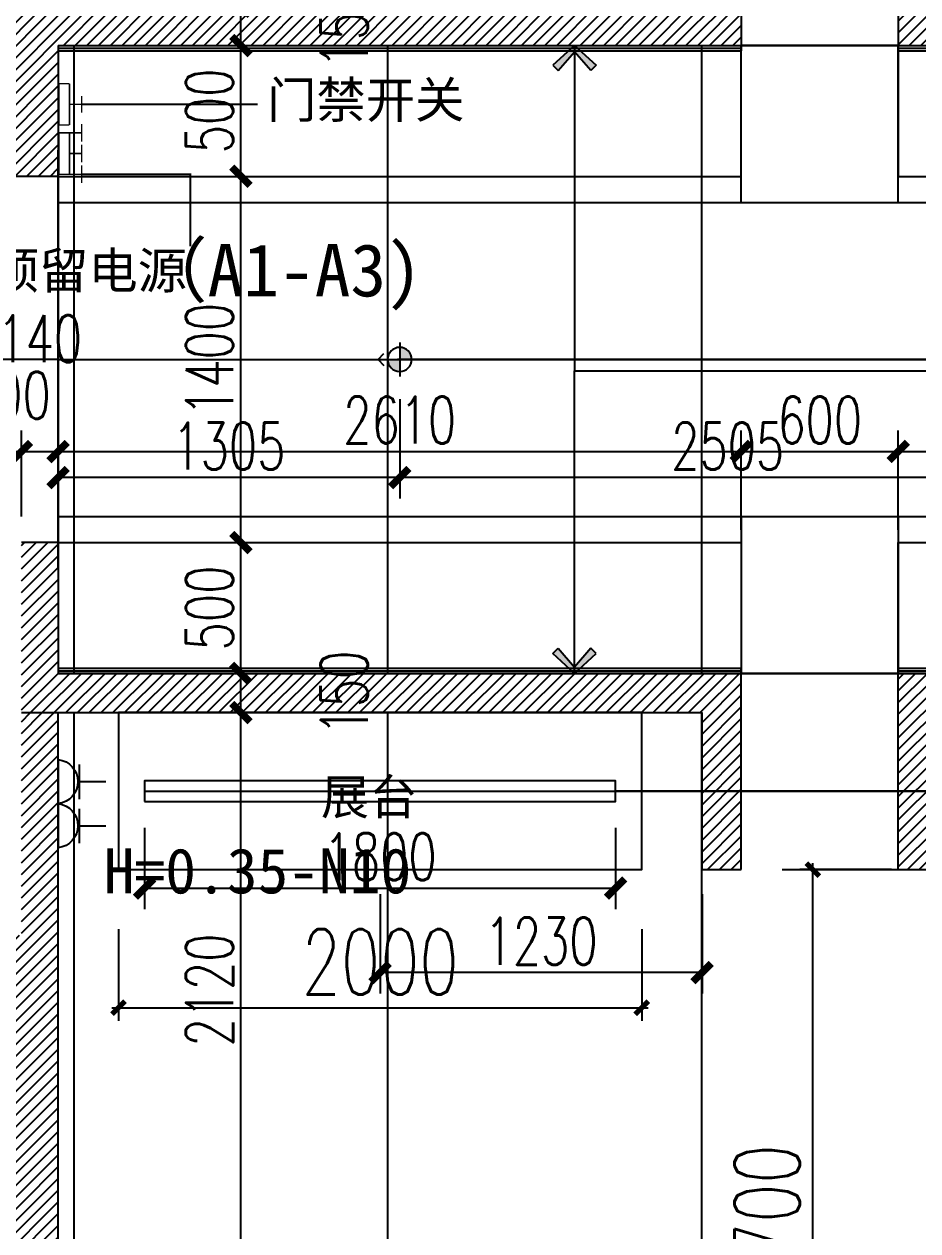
# Model space of a CAD drawing. Header units: millimetres. Extents: x 5625199 to 7433318, y -3316392 to -2552493.
# Drawn here: x 5905259 to 5908676, y -2589870 to -2585258 of the extents above; entities that cross this region are included whole.
import ezdxf

# ---------------------------------------------------------------- set-up
doc = ezdxf.new("R2010")
doc.units = ezdxf.units.MM
doc.header["$PDMODE"] = 35
doc.header["$PDSIZE"] = -10
doc.layers.add('001墙线', color=1, linetype='Continuous', lineweight=35)
for name, color, linetype in [('250', 250, 'Continuous'), ('PL-地坪线', 8, 'Continuous'), ('PL-天花', 30, 'Continuous'), ('PL-文字标注', 2, 'Continuous'), ('PL-新建墙体', 5, 'Continuous'), ('PL-新建墙体尺寸', 155, 'Continuous'), ('PL-活动家具', 15, 'Continuous'), ('PL-灯具', 2, 'Continuous'), ('PL-灯具尺寸', 155, 'Continuous'), ('SOL【实体】', 250, 'Continuous'), ('TXT【文字】', 8, 'Continuous'), ('开关', 1, 'Continuous'), ('插座', 1, 'Continuous')]:
    doc.layers.add(name, color=color, linetype=linetype)
doc.styles.add('MFD-英文', font='stylu.ttf')
doc.styles.add('STYLE2', font='simhei.ttf')
doc.styles.add('XZC', font='SIMPLEX.SHX', dxfattribs={"width": 0.7, "bigfont": 'hztxt.shx'})
doc.styles.add('标注-尺寸', font='simplex.shx', dxfattribs={"width": 0.7})
doc.styles.add('黑体', font='simhei.ttf')
doc.linetypes.add('LED_LINE', pattern='A,12.7,-5.08,["LED",XZC,S=2.54,R=0,X=-2.54,Y=-1.27],-6.35', length=24.13)
doc.dimstyles.new('100', dxfattribs={"dimtxt": 180, "dimasz": 70, "dimexe": 80, "dimexo": 100, "dimgap": 30, "dimtad": 1, "dimdec": 0, "dimrnd": 5, "dimdsep": 46, "dimtxsty": '标注-尺寸', "dimblk": 'ARCHTICK', "dimcen": 0.2, "dimdle": 5, "dimclrd": 8, "dimclre": 8, "dimclrt": 2, "dimadec": 0, "dimazin": 0, "dimtfac": 1, "dimtdec": 0, "dimtmove": 2, "dimatfit": 3, "dimldrblk": 'ccccc', "dimfxl": 300, "dimfxlon": 1, "dimtolj": 1, "dimtzin": 0, "dimarcsym": 0})
doc.dimstyles.new('MS55', dxfattribs={"dimscale": 0, "dimtxt": 5, "dimasz": 1, "dimexe": 1, "dimexo": 0.8, "dimgap": 1, "dimtad": 1, "dimdec": 0, "dimrnd": 5, "dimdsep": 46, "dimtxsty": '标注-尺寸', "dimblk": 'ARCHTICK', "dimcen": 0, "dimdle": 0.5, "dimclrd": 256, "dimclre": 256, "dimclrt": 50, "dimadec": 0, "dimazin": 0, "dimtfac": 1, "dimtdec": 0, "dimtix": 1, "dimtofl": 0, "dimtmove": 2, "dimatfit": 3, "dimldrblk": 'jt2', "dimfxl": 6, "dimfxlon": 1, "dimtvp": 1, "dimtolj": 1, "dimtzin": 0, "dimarcsym": 0})
doc.dimstyles.new('副本 100', dxfattribs={"dimscale": 0.8, "dimtxt": 180, "dimasz": 70, "dimexe": 80, "dimexo": 100, "dimgap": 30, "dimtad": 1, "dimdec": 0, "dimrnd": 5, "dimdsep": 46, "dimtxsty": '标注-尺寸', "dimblk": 'ARCHTICK', "dimcen": 0.2, "dimdle": 5, "dimclrd": 8, "dimclre": 8, "dimclrt": 2, "dimadec": 0, "dimazin": 0, "dimtfac": 1, "dimtdec": 0, "dimtmove": 2, "dimatfit": 3, "dimldrblk": 'ccccc', "dimfxl": 300, "dimfxlon": 1, "dimtolj": 1, "dimtzin": 0, "dimarcsym": 0})
pattern_1 = [(45, (273402.825, -417409.755), (-22.4506403, 22.4506403), [])]
pattern_2 = [(90, (5919849.4, -2585359.4), (-1200, 7e-14), [])]

# ---------------------------------------------------------------- blocks, each defined once
blk = doc.blocks.new('_ArchTick')
at = {"color": 0, "linetype": 'ByBlock', "const_width": 0.4}
blk.add_lwpolyline([(-0.5, -0.5), (0.5, 0.5)], dxfattribs=at)
blk = doc.blocks.new('*D19')
at = {"layer": 'Defpoints', "color": 0, "transparency": 16777216}
for p in [(5908000.5, -2586891.2), (5905389.4, -2587239.4), (5908000.5, -2587739.4)]:
    blk.add_point(p, dxfattribs=at)
at = {"layer": 'PL-新建墙体尺寸', "color": 8, "lineweight": -2, "ltscale": 500, "transparency": 16777216}
for p, q in [((5905389.4, -2587139.4), (5905389.4, -2586811.2)), ((5908000.5, -2587191.2), (5908000.5, -2586811.2)), ((5905384.4, -2586891.2), (5908005.5, -2586891.2))]:
    blk.add_line(p, q, dxfattribs=at)
at = {"layer": 'PL-新建墙体尺寸', "color": 8, "linetype": 'ByBlock', "lineweight": -2, "transparency": 16777216, "xscale": 70, "yscale": 70, "zscale": 70, "rotation": 180}
blk.add_blockref('_ArchTick', (5905389.4, -2586891.2), dxfattribs=at)
at = {"layer": 'PL-新建墙体尺寸', "color": 8, "linetype": 'ByBlock', "lineweight": -2, "transparency": 16777216, "xscale": 70, "yscale": 70, "zscale": 70}
blk.add_blockref('_ArchTick', (5908000.5, -2586891.2), dxfattribs=at)
at = {"layer": 'PL-新建墙体尺寸', "color": 2, "ltscale": 500, "transparency": 16777216, "insert": (5906695, -2586771.2), "char_height": 180, "attachment_point": 5, "style": '标注-尺寸'}
blk.add_mtext('\\A1;2610', dxfattribs=at)
blk = doc.blocks.new('ccccc')
h = blk.add_hatch(color=44)
h.dxf.hatch_style = 1
h.paths.add_polyline_path([(-1.713, -1.115), (-1.349, -1.475), (0, 0), (-1.349, 1.475), (-1.713, 1.115), (-0.424, 0)])
at = {"color": 44}
for p, q in [((-1.349, 1.475), (-1.713, 1.115)), ((0, 0), (-1.349, 1.475)), ((-1.713, 1.115), (-0.424, 0)), ((-0.424, 0), (-5.067, 0)), ((-1.713, -1.115), (-0.424, 0)), ((0, 0), (-1.349, -1.475)), ((-1.349, -1.475), (-1.713, -1.115))]:
    blk.add_line(p, q, dxfattribs=at)
blk = doc.blocks.new('*D20')
at = {"layer": 'Defpoints', "color": 0, "transparency": 16777216}
for p in [(5908600.5, -2586891.2), (5908000.5, -2587739.4), (5908600.5, -2587739.4)]:
    blk.add_point(p, dxfattribs=at)
at = {"layer": 'PL-新建墙体尺寸', "color": 8, "lineweight": -2, "ltscale": 500, "transparency": 16777216}
for p, q in [((5908000.5, -2587191.2), (5908000.5, -2586811.2)), ((5908600.5, -2587191.2), (5908600.5, -2586811.2)), ((5907995.5, -2586891.2), (5908605.5, -2586891.2))]:
    blk.add_line(p, q, dxfattribs=at)
at = {"layer": 'PL-新建墙体尺寸', "color": 8, "linetype": 'ByBlock', "lineweight": -2, "transparency": 16777216, "xscale": 70, "yscale": 70, "zscale": 70, "rotation": 180}
blk.add_blockref('_ArchTick', (5908000.5, -2586891.2), dxfattribs=at)
at = {"layer": 'PL-新建墙体尺寸', "color": 8, "linetype": 'ByBlock', "lineweight": -2, "transparency": 16777216, "xscale": 70, "yscale": 70, "zscale": 70}
blk.add_blockref('_ArchTick', (5908600.5, -2586891.2), dxfattribs=at)
at = {"layer": 'PL-新建墙体尺寸', "color": 2, "ltscale": 500, "transparency": 16777216, "insert": (5908300.5, -2586771.2), "char_height": 180, "attachment_point": 5, "style": '标注-尺寸'}
blk.add_mtext('\\A1;600', dxfattribs=at)
blk = doc.blocks.new('*D21')
at = {"layer": 'Defpoints', "color": 0, "transparency": 16777216}
for p in [(5913004.1, -2586891.2), (5908600.5, -2587739.4), (5913004.1, -2587739.4)]:
    blk.add_point(p, dxfattribs=at)
at = {"layer": 'PL-新建墙体尺寸', "color": 8, "lineweight": -2, "ltscale": 500, "transparency": 16777216}
for p, q in [((5908600.5, -2587191.2), (5908600.5, -2586811.2)), ((5913004.1, -2587191.2), (5913004.1, -2586811.2)), ((5908595.5, -2586891.2), (5913009.1, -2586891.2))]:
    blk.add_line(p, q, dxfattribs=at)
at = {"layer": 'PL-新建墙体尺寸', "color": 8, "linetype": 'ByBlock', "lineweight": -2, "transparency": 16777216, "xscale": 70, "yscale": 70, "zscale": 70, "rotation": 180}
blk.add_blockref('_ArchTick', (5908600.5, -2586891.2), dxfattribs=at)
at = {"layer": 'PL-新建墙体尺寸', "color": 8, "linetype": 'ByBlock', "lineweight": -2, "transparency": 16777216, "xscale": 70, "yscale": 70, "zscale": 70}
blk.add_blockref('_ArchTick', (5913004.1, -2586891.2), dxfattribs=at)
at = {"layer": 'PL-新建墙体尺寸', "color": 2, "ltscale": 500, "transparency": 16777216, "insert": (5910802.3, -2586771.2), "char_height": 180, "attachment_point": 5, "style": '标注-尺寸'}
blk.add_mtext('\\A1;4405', dxfattribs=at)
blk = doc.blocks.new('*D31')
at = {"layer": 'Defpoints', "color": 0, "ltscale": 500, "transparency": 16777216}
for p in [(5905389.4, -2587889.4), (5906087.8, -2587889.4), (5905389.6, -2590009.5)]:
    blk.add_point(p, dxfattribs=at)
at = {"layer": 'PL-新建墙体尺寸', "color": 8, "lineweight": -2, "ltscale": 500, "transparency": 16777216}
for p, q in [((5905787.8, -2587889.4), (5906167.8, -2587889.4)), ((5906087.8, -2590014.5), (5906087.8, -2587884.4)), ((5905787.8, -2590009.5), (5906167.8, -2590009.5))]:
    blk.add_line(p, q, dxfattribs=at)
at = {"layer": 'PL-新建墙体尺寸', "color": 8, "linetype": 'ByBlock', "lineweight": -2, "transparency": 16777216, "xscale": 70, "yscale": 70, "zscale": 70}
for p, rotation in [((5906087.8, -2587889.4), 90), ((5906087.8, -2590009.5), 270)]:
    blk.add_blockref('_ArchTick', p, dxfattribs=dict(at, rotation=rotation))
at = {"layer": 'PL-新建墙体尺寸', "color": 2, "ltscale": 500, "transparency": 16777216, "insert": (5905967.8, -2588949.5), "char_height": 180, "attachment_point": 5, "rotation": 90, "style": '标注-尺寸'}
blk.add_mtext('\\A1;2120', dxfattribs=at)
blk = doc.blocks.new('*D32')
at = {"layer": 'Defpoints', "color": 0, "ltscale": 500, "transparency": 16777216}
for p in [(5905489.4, -2587739.4), (5906087.8, -2587739.4), (5905389.4, -2587889.4)]:
    blk.add_point(p, dxfattribs=at)
at = {"layer": 'PL-新建墙体尺寸', "color": 8, "lineweight": -2, "ltscale": 500, "transparency": 16777216}
for p, q in [((5905787.8, -2587739.4), (5906167.8, -2587739.4)), ((5906087.8, -2587894.4), (5906087.8, -2587734.4)), ((5905787.8, -2587889.4), (5906167.8, -2587889.4))]:
    blk.add_line(p, q, dxfattribs=at)
at = {"layer": 'PL-新建墙体尺寸', "color": 8, "linetype": 'ByBlock', "lineweight": -2, "transparency": 16777216, "xscale": 70, "yscale": 70, "zscale": 70}
for p, rotation in [((5906087.8, -2587739.4), 90), ((5906087.8, -2587889.4), 270)]:
    blk.add_blockref('_ArchTick', p, dxfattribs=dict(at, rotation=rotation))
at = {"layer": 'PL-新建墙体尺寸', "color": 2, "ltscale": 500, "transparency": 16777216, "insert": (5906482.8, -2587814.4), "char_height": 180, "attachment_point": 5, "rotation": 90, "style": '标注-尺寸'}
blk.add_mtext('\\A1;150', dxfattribs=at)
blk = doc.blocks.new('*D33')
at = {"layer": 'Defpoints', "color": 0, "transparency": 16777216}
for p in [(5905389.4, -2587239.4), (5906087.8, -2587239.4), (5905489.4, -2587739.4)]:
    blk.add_point(p, dxfattribs=at)
at = {"layer": 'PL-新建墙体尺寸', "color": 8, "lineweight": -2, "ltscale": 500, "transparency": 16777216}
for p, q in [((5905787.8, -2587239.4), (5906167.8, -2587239.4)), ((5906087.8, -2587744.4), (5906087.8, -2587234.4)), ((5905787.8, -2587739.4), (5906167.8, -2587739.4))]:
    blk.add_line(p, q, dxfattribs=at)
at = {"layer": 'PL-新建墙体尺寸', "color": 8, "linetype": 'ByBlock', "lineweight": -2, "transparency": 16777216, "xscale": 70, "yscale": 70, "zscale": 70}
for p, rotation in [((5906087.8, -2587239.4), 90), ((5906087.8, -2587739.4), 270)]:
    blk.add_blockref('_ArchTick', p, dxfattribs=dict(at, rotation=rotation))
at = {"layer": 'PL-新建墙体尺寸', "color": 2, "ltscale": 500, "transparency": 16777216, "insert": (5905967.8, -2587489.4), "char_height": 180, "attachment_point": 5, "rotation": 90, "style": '标注-尺寸'}
blk.add_mtext('\\A1;500', dxfattribs=at)
blk = doc.blocks.new('*D34')
at = {"layer": 'Defpoints', "color": 0, "transparency": 16777216}
for p in [(5905389.4, -2585839.4), (5906087.8, -2585839.4), (5905389.4, -2587239.4)]:
    blk.add_point(p, dxfattribs=at)
at = {"layer": 'PL-新建墙体尺寸', "color": 8, "lineweight": -2, "ltscale": 500, "transparency": 16777216}
for p, q in [((5906087.8, -2587244.4), (5906087.8, -2585834.4)), ((5905787.8, -2585839.4), (5906167.8, -2585839.4)), ((5905787.8, -2587239.4), (5906167.8, -2587239.4))]:
    blk.add_line(p, q, dxfattribs=at)
at = {"layer": 'PL-新建墙体尺寸', "color": 8, "linetype": 'ByBlock', "lineweight": -2, "transparency": 16777216, "xscale": 70, "yscale": 70, "zscale": 70}
for p, rotation in [((5906087.8, -2585839.4), 90), ((5906087.8, -2587239.4), 270)]:
    blk.add_blockref('_ArchTick', p, dxfattribs=dict(at, rotation=rotation))
at = {"layer": 'PL-新建墙体尺寸', "color": 2, "ltscale": 500, "transparency": 16777216, "insert": (5905967.8, -2586539.4), "char_height": 180, "attachment_point": 5, "rotation": 90, "style": '标注-尺寸'}
blk.add_mtext('\\A1;1400', dxfattribs=at)
blk = doc.blocks.new('*D35')
at = {"layer": 'Defpoints', "color": 0, "ltscale": 500, "transparency": 16777216}
for p in [(5905389.4, -2585339.4), (5906087.8, -2585339.4), (5905389.4, -2585839.4)]:
    blk.add_point(p, dxfattribs=at)
at = {"layer": 'PL-新建墙体尺寸', "color": 8, "lineweight": -2, "ltscale": 500, "transparency": 16777216}
for p, q in [((5905787.8, -2585339.4), (5906167.8, -2585339.4)), ((5906087.8, -2585844.4), (5906087.8, -2585334.4)), ((5905787.8, -2585839.4), (5906167.8, -2585839.4))]:
    blk.add_line(p, q, dxfattribs=at)
at = {"layer": 'PL-新建墙体尺寸', "color": 8, "linetype": 'ByBlock', "lineweight": -2, "transparency": 16777216, "xscale": 70, "yscale": 70, "zscale": 70}
for p, rotation in [((5906087.8, -2585339.4), 90), ((5906087.8, -2585839.4), 270)]:
    blk.add_blockref('_ArchTick', p, dxfattribs=dict(at, rotation=rotation))
at = {"layer": 'PL-新建墙体尺寸', "color": 2, "ltscale": 500, "transparency": 16777216, "insert": (5905967.8, -2585589.4), "char_height": 180, "attachment_point": 5, "rotation": 90, "style": '标注-尺寸'}
blk.add_mtext('\\A1;500', dxfattribs=at)
blk = doc.blocks.new('*D36')
at = {"layer": 'Defpoints', "color": 0, "ltscale": 500, "transparency": 16777216}
for p in [(5905389.4, -2585189.4), (5906087.8, -2585189.4), (5905389.4, -2585339.4)]:
    blk.add_point(p, dxfattribs=at)
at = {"layer": 'PL-新建墙体尺寸', "color": 8, "lineweight": -2, "ltscale": 500, "transparency": 16777216}
for p, q in [((5905787.8, -2585189.4), (5906167.8, -2585189.4)), ((5906087.8, -2585344.4), (5906087.8, -2585184.4)), ((5905787.8, -2585339.4), (5906167.8, -2585339.4))]:
    blk.add_line(p, q, dxfattribs=at)
at = {"layer": 'PL-新建墙体尺寸', "color": 8, "linetype": 'ByBlock', "lineweight": -2, "transparency": 16777216, "xscale": 70, "yscale": 70, "zscale": 70}
for p, rotation in [((5906087.8, -2585189.4), 90), ((5906087.8, -2585339.4), 270)]:
    blk.add_blockref('_ArchTick', p, dxfattribs=dict(at, rotation=rotation))
at = {"layer": 'PL-新建墙体尺寸', "color": 2, "ltscale": 500, "transparency": 16777216, "insert": (5906482.8, -2585264.4), "char_height": 180, "attachment_point": 5, "rotation": 90, "style": '标注-尺寸'}
blk.add_mtext('\\A1;150', dxfattribs=at)
blk = doc.blocks.new('黑石hei10.cn06063789')
h = blk.add_hatch(color=8)
h.paths.add_polyline_path([(0, 42), (30, 42, 0.414214), (0, 72)])
h.paths.add_polyline_path([(0, 42), (-30, 42, 0.414214), (0, 12)])
at = {"color": 0}
for p, q in [((0, 96), (-14.6, 81.4)), ((0, 96), (0, 0)), ((0, 96), (14.6, 81.4)), ((-42, 42), (42, 42))]:
    blk.add_line(p, q, dxfattribs=at)
blk.add_circle((0, 42), 30, dxfattribs=at)
blk = doc.blocks.new('*U51')
at = {"layer": 'PL-灯具'}
blk.add_blockref('黑石hei10.cn06063789', (0, -42), dxfattribs=at)
blk = doc.blocks.new('*D125')
at = {"layer": 'Defpoints', "color": 0, "transparency": 16777216}
for p in [(5906695, -2586539.4), (5909202.3, -2586539.4), (5906695, -2586990.6)]:
    blk.add_point(p, dxfattribs=at)
at = {"layer": 'PL-灯具尺寸', "color": 8, "lineweight": -2, "ltscale": 500, "transparency": 16777216}
for p, q in [((5906695, -2586690.6), (5906695, -2587070.6)), ((5909202.3, -2586690.6), (5909202.3, -2587070.6)), ((5909207.3, -2586990.6), (5906690, -2586990.6))]:
    blk.add_line(p, q, dxfattribs=at)
at = {"layer": 'PL-灯具尺寸', "color": 8, "linetype": 'ByBlock', "lineweight": -2, "transparency": 16777216, "xscale": 70, "yscale": 70, "zscale": 70, "rotation": 180}
blk.add_blockref('_ArchTick', (5906695, -2586990.6), dxfattribs=at)
at = {"layer": 'PL-灯具尺寸', "color": 8, "linetype": 'ByBlock', "lineweight": -2, "transparency": 16777216, "xscale": 70, "yscale": 70, "zscale": 70}
blk.add_blockref('_ArchTick', (5909202.3, -2586990.6), dxfattribs=at)
at = {"layer": 'PL-灯具尺寸', "color": 2, "ltscale": 500, "transparency": 16777216, "insert": (5907948.6, -2586870.6), "char_height": 180, "attachment_point": 5, "style": '标注-尺寸'}
blk.add_mtext('\\A1;2505', dxfattribs=at)
blk = doc.blocks.new('*D126')
at = {"layer": 'Defpoints', "color": 0, "transparency": 16777216}
for p in [(5905389.4, -2586539.4), (5906695, -2586539.4), (5905389.4, -2586990.6)]:
    blk.add_point(p, dxfattribs=at)
at = {"layer": 'PL-灯具尺寸', "color": 8, "lineweight": -2, "ltscale": 500, "transparency": 16777216}
for p, q in [((5905389.4, -2586690.6), (5905389.4, -2587070.6)), ((5906695, -2586690.6), (5906695, -2587070.6)), ((5906700, -2586990.6), (5905384.4, -2586990.6))]:
    blk.add_line(p, q, dxfattribs=at)
at = {"layer": 'PL-灯具尺寸', "color": 8, "linetype": 'ByBlock', "lineweight": -2, "transparency": 16777216, "xscale": 70, "yscale": 70, "zscale": 70, "rotation": 180}
blk.add_blockref('_ArchTick', (5905389.4, -2586990.6), dxfattribs=at)
at = {"layer": 'PL-灯具尺寸', "color": 8, "linetype": 'ByBlock', "lineweight": -2, "transparency": 16777216, "xscale": 70, "yscale": 70, "zscale": 70}
blk.add_blockref('_ArchTick', (5906695, -2586990.6), dxfattribs=at)
at = {"layer": 'PL-灯具尺寸', "color": 2, "ltscale": 500, "transparency": 16777216, "insert": (5906042.2, -2586870.6), "char_height": 180, "attachment_point": 5, "style": '标注-尺寸'}
blk.add_mtext('\\A1;1305', dxfattribs=at)
blk = doc.blocks.new('*D145')
at = {"layer": 'Defpoints', "color": 0, "transparency": 16777216}
for p in [(5906620.1, -2588189.4), (5907850.5, -2588189.4), (5906620.1, -2588882.7)]:
    blk.add_point(p, dxfattribs=at)
at = {"layer": 'PL-灯具尺寸', "color": 8, "lineweight": -2, "ltscale": 500, "transparency": 16777216}
for p, q in [((5906620.1, -2588582.7), (5906620.1, -2588962.7)), ((5907850.5, -2588582.7), (5907850.5, -2588962.7)), ((5907855.5, -2588882.7), (5906615.1, -2588882.7))]:
    blk.add_line(p, q, dxfattribs=at)
at = {"layer": 'PL-灯具尺寸', "color": 8, "linetype": 'ByBlock', "lineweight": -2, "transparency": 16777216, "xscale": 70, "yscale": 70, "zscale": 70, "rotation": 180}
blk.add_blockref('_ArchTick', (5906620.1, -2588882.7), dxfattribs=at)
at = {"layer": 'PL-灯具尺寸', "color": 8, "linetype": 'ByBlock', "lineweight": -2, "transparency": 16777216, "xscale": 70, "yscale": 70, "zscale": 70}
blk.add_blockref('_ArchTick', (5907850.5, -2588882.7), dxfattribs=at)
at = {"layer": 'PL-灯具尺寸', "color": 2, "ltscale": 500, "transparency": 16777216, "insert": (5907235.3, -2588762.7), "char_height": 180, "attachment_point": 5, "style": '标注-尺寸'}
blk.add_mtext('\\A1;1230', dxfattribs=at)
blk = doc.blocks.new('c')
at = {"color": 1}
for p, q in [((788246.7, -244144.4), (788246.7, -243941.4)), ((788369.6, -244135), (788119, -244135)), ((788406.2, -244287), (788087.1, -244287))]:
    blk.add_line(p, q, dxfattribs=at)
blk.add_arc((788246.7, -244305), 160.6, 6.43423, 173.56577, dxfattribs=at)
blk = doc.blocks.new('*D763')
at = {"layer": 'Defpoints', "color": 0, "transparency": 16777216}
for p in [(5905249.4, -2586891.2), (5905149.4, -2587239.4), (5905249.4, -2587239.4)]:
    blk.add_point(p, dxfattribs=at)
at = {"layer": 'PL-新建墙体尺寸', "color": 8, "lineweight": -2, "ltscale": 500, "transparency": 16777216}
for p, q in [((5905149.4, -2587139.4), (5905149.4, -2586811.2)), ((5905249.4, -2587139.4), (5905249.4, -2586811.2)), ((5905144.4, -2586891.2), (5905254.4, -2586891.2))]:
    blk.add_line(p, q, dxfattribs=at)
at = {"layer": 'PL-新建墙体尺寸', "color": 8, "linetype": 'ByBlock', "lineweight": -2, "transparency": 16777216, "xscale": 70, "yscale": 70, "zscale": 70, "rotation": 180}
blk.add_blockref('_ArchTick', (5905149.4, -2586891.2), dxfattribs=at)
at = {"layer": 'PL-新建墙体尺寸', "color": 8, "linetype": 'ByBlock', "lineweight": -2, "transparency": 16777216, "xscale": 70, "yscale": 70, "zscale": 70}
blk.add_blockref('_ArchTick', (5905249.4, -2586891.2), dxfattribs=at)
at = {"layer": 'PL-新建墙体尺寸', "color": 2, "ltscale": 500, "transparency": 16777216, "insert": (5905199.4, -2586676.2), "char_height": 180, "attachment_point": 5, "style": '标注-尺寸'}
blk.add_mtext('\\A1;100', dxfattribs=at)
blk = doc.blocks.new('*D764')
at = {"layer": 'Defpoints', "color": 0, "transparency": 16777216}
for p in [(5905389.4, -2586891.2), (5905249.4, -2587239.4), (5905389.4, -2587239.4)]:
    blk.add_point(p, dxfattribs=at)
at = {"layer": 'PL-新建墙体尺寸', "color": 8, "lineweight": -2, "ltscale": 500, "transparency": 16777216}
for p, q in [((5905249.4, -2587139.4), (5905249.4, -2586811.2)), ((5905389.4, -2587139.4), (5905389.4, -2586811.2)), ((5905244.4, -2586891.2), (5905394.4, -2586891.2))]:
    blk.add_line(p, q, dxfattribs=at)
at = {"layer": 'PL-新建墙体尺寸', "color": 8, "linetype": 'ByBlock', "lineweight": -2, "transparency": 16777216, "xscale": 70, "yscale": 70, "zscale": 70, "rotation": 180}
blk.add_blockref('_ArchTick', (5905249.4, -2586891.2), dxfattribs=at)
at = {"layer": 'PL-新建墙体尺寸', "color": 8, "linetype": 'ByBlock', "lineweight": -2, "transparency": 16777216, "xscale": 70, "yscale": 70, "zscale": 70}
blk.add_blockref('_ArchTick', (5905389.4, -2586891.2), dxfattribs=at)
at = {"layer": 'PL-新建墙体尺寸', "color": 2, "ltscale": 500, "transparency": 16777216, "insert": (5905319.4, -2586460.3), "char_height": 180, "attachment_point": 5, "style": '标注-尺寸'}
blk.add_mtext('\\A1;140', dxfattribs=at)
blk = doc.blocks.new('*D1182')
at = {"layer": 'Defpoints', "color": 0, "transparency": 16777216}
for p in [(5908274.3, -2588489.4), (5909381.6, -2588489.4), (5908651.8, -2591189.4)]:
    blk.add_point(p, dxfattribs=at)
at = {"layer": 'TXT【文字】', "lineweight": -2, "ltscale": 500, "transparency": 16777216}
for p, q in [((5908274.3, -2591214.4), (5908274.3, -2588464.4)), ((5908574.3, -2588489.4), (5908224.3, -2588489.4)), ((5908574.3, -2591189.4), (5908224.3, -2591189.4))]:
    blk.add_line(p, q, dxfattribs=at)
at = {"layer": 'TXT【文字】', "linetype": 'ByBlock', "lineweight": -2, "transparency": 16777216, "xscale": 50.00000000000001, "yscale": 50.00000000000001, "zscale": 50.00000000000001}
for p, rotation in [((5908274.3, -2588489.4), 90), ((5908274.3, -2591189.4), 270)]:
    blk.add_blockref('_ArchTick', p, dxfattribs=dict(at, rotation=rotation))
at = {"layer": 'TXT【文字】', "color": 50, "ltscale": 500, "transparency": 16777216, "insert": (5908099.3, -2589839.4), "char_height": 250, "attachment_point": 5, "rotation": 90, "style": '标注-尺寸'}
blk.add_mtext('\\A1;2700', dxfattribs=at)
blk = doc.blocks.new('jt2')
at = {"ltscale": 0.1}
blk.add_line((0, 0), (-1, 0), dxfattribs=at)
at = {"color": 6, "ltscale": 0.1}
blk.add_lwpolyline([(-1.217, 1.261), (-0.717, 1.5), (0.019, 0), (-0.717, -1.5), (-1.217, -1.261), (0, 0), (-1.217, 1.261)], dxfattribs=at)
blk = doc.blocks.new('G$C9D3C6BC1')
at = {"layer": '001墙线', "const_width": 5.76}
for points in [[(82.1, 43.3), (82.1, 89.8), (50.2, 89.8)], [(82.1, 43.3), (82.1, 89.8), (113.9, 89.8)], [(161.2, 43.3), (161.2, 2.9), (2.9, 2.9), (2.9, 43.3)], [(2.9, 43.3), (161.2, 43.3), (82.1, 43.3)]]:
    blk.add_lwpolyline(points, dxfattribs=at)
blk = doc.blocks.new('G$CACF8F062')
at = {"layer": '001墙线', "const_width": 5.76}
blk.add_lwpolyline([(226.1, 89.8), (158.4, 89.8), (192.3, 89.8), (192.3, 2.9), (33.9, 2.9), (33.9, 89.8), (67.8, 89.8), (0, 89.8), (33.9, 89.8), (33.9, 43.3), (192.3, 43.3), (113.1, 43.3), (113.1, 89.8), (147, 89.8), (79.2, 89.8), (113.1, 89.8), (113.1, 43.3)], dxfattribs=at)
blk = doc.blocks.new('*D1411')
at = {"layer": 'Defpoints', "color": 0, "transparency": 16777216}
for p in [(5905620.1, -2588489.4), (5907620.1, -2588489.4), (5907620.1, -2589017.2)]:
    blk.add_point(p, dxfattribs=at)
at = {"layer": 'TXT【文字】', "lineweight": -2, "ltscale": 500, "transparency": 16777216}
for p, q in [((5905620.1, -2588717.2), (5905620.1, -2589067.2)), ((5907620.1, -2588717.2), (5907620.1, -2589067.2)), ((5905595.1, -2589017.2), (5907645.1, -2589017.2))]:
    blk.add_line(p, q, dxfattribs=at)
at = {"layer": 'TXT【文字】', "linetype": 'ByBlock', "lineweight": -2, "transparency": 16777216, "xscale": 50.00000000000001, "yscale": 50.00000000000001, "zscale": 50.00000000000001, "rotation": 180}
blk.add_blockref('_ArchTick', (5905620.1, -2589017.2), dxfattribs=at)
at = {"layer": 'TXT【文字】', "linetype": 'ByBlock', "lineweight": -2, "transparency": 16777216, "xscale": 50.00000000000001, "yscale": 50.00000000000001, "zscale": 50.00000000000001}
blk.add_blockref('_ArchTick', (5907620.1, -2589017.2), dxfattribs=at)
at = {"layer": 'TXT【文字】', "color": 50, "ltscale": 500, "transparency": 16777216, "insert": (5906620.1, -2588842.2), "char_height": 250, "attachment_point": 5, "style": '标注-尺寸'}
blk.add_mtext('\\A1;2000', dxfattribs=at)
blk = doc.blocks.new('*D1449')
at = {"layer": 'Defpoints', "color": 0, "transparency": 16777216}
for p in [(5905720.1, -2588229.4), (5907520.1, -2588229.4), (5907520.1, -2588560.1)]:
    blk.add_point(p, dxfattribs=at)
at = {"layer": 'PL-灯具尺寸', "color": 8, "lineweight": -2, "ltscale": 500, "transparency": 16777216}
for p, q in [((5905720.1, -2588329.4), (5905720.1, -2588640.1)), ((5907520.1, -2588329.4), (5907520.1, -2588640.1)), ((5905715.1, -2588560.1), (5907525.1, -2588560.1))]:
    blk.add_line(p, q, dxfattribs=at)
at = {"layer": 'PL-灯具尺寸', "color": 8, "linetype": 'ByBlock', "lineweight": -2, "transparency": 16777216, "xscale": 70, "yscale": 70, "zscale": 70, "rotation": 180}
blk.add_blockref('_ArchTick', (5905720.1, -2588560.1), dxfattribs=at)
at = {"layer": 'PL-灯具尺寸', "color": 8, "linetype": 'ByBlock', "lineweight": -2, "transparency": 16777216, "xscale": 70, "yscale": 70, "zscale": 70}
blk.add_blockref('_ArchTick', (5907520.1, -2588560.1), dxfattribs=at)
at = {"layer": 'PL-灯具尺寸', "color": 2, "ltscale": 500, "transparency": 16777216, "insert": (5906620.1, -2588440.1), "char_height": 180, "attachment_point": 5, "style": '标注-尺寸'}
blk.add_mtext('\\A1;1800', dxfattribs=at)

msp = doc.modelspace()

# ---------------------------------------------------------------- hatches: boundary and pattern name
at = {"layer": 'PL-地坪线', "ltscale": 500}
h = msp.add_hatch(dxfattribs=at)
h.set_pattern_fill('_USER', color=250, scale=1200, angle=90, pattern_type=0)
h.set_pattern_definition(pattern_2)
h.paths.add_polyline_path([(5927018.95, -2585729.48), (5927018.95, -2585339.42), (5925478.78, -2585339.42), (5925328.78, -2585339.42), (5923168.78, -2585339.42), (5923068.78, -2585339.42), (5923018.78, -2585339.42), (5923018.78, -2585289.42), (5923018.78, -2585189.42), (5923018.78, -2580509.31), (5923018.78, -2580109.31), (5922418.78, -2580109.31), (5921357.27, -2580109.31), (5920757.27, -2580109.31), (5915357.27, -2580109.31), (5914757.27, -2580109.31), (5909357.27, -2580109.31), (5908757.27, -2580109.31), (5905389.39, -2580109.31), (5905389.39, -2583909.31), (5905389.39, -2584049.31), (5905389.39, -2585189.42), (5907850.52, -2585189.42), (5907850.52, -2584589.42), (5908000.52, -2584589.42), (5908600.52, -2584589.42), (5908750.52, -2584589.42), (5908750.52, -2585189.42), (5912854.13, -2585189.42), (5912854.13, -2584589.42), (5913004.13, -2584589.42), (5913004.13, -2585339.42), (5915404.13, -2585339.42), (5915404.13, -2584589.42), (5915554.13, -2584589.42), (5915554.13, -2585189.42), (5919699.42, -2585189.42), (5919699.42, -2584589.42), (5919849.42, -2584589.42), (5919849.42, -2585339.42), (5919849.42, -2585349.42), (5919849.42, -2585359.42), (5919849.42, -2587719.42), (5919849.42, -2587729.42), (5919849.42, -2587739.42), (5919849.42, -2588489.42), (5919699.42, -2588489.42), (5919699.42, -2587889.42), (5915554.13, -2587889.42), (5915554.13, -2588489.42), (5915404.13, -2588489.42), (5915404.13, -2587739.42), (5913004.13, -2587739.42), (5913004.13, -2588489.42), (5912854.13, -2588489.42), (5912854.13, -2587889.42), (5908750.52, -2587889.42), (5908750.52, -2588489.42), (5908600.52, -2588489.42), (5908600.52, -2587739.42), (5908000.52, -2587739.42), (5908000.52, -2588489.42), (5907850.52, -2588489.42), (5907850.52, -2587889.42), (5905389.66, -2587889.42), (5905389.39, -2590009.53), (5903189.37, -2590009.53), (5903189.37, -2598029.48), (5905109.37, -2598029.48), (5907882.09, -2598029.48), (5920336.21, -2598029.48), (5923109.37, -2598029.48), (5925063.95, -2598029.48), (5926523.14, -2598029.48), (5927018.96, -2598029.48), (5927018.94, -2597729.66), (5926984.21, -2595029.85), (5923018.77, -2595029.85), (5923018.77, -2593127.21), (5923152.98, -2593127.21), (5923152.98, -2593687.74), (5923224.03, -2593687.74), (5924124.04, -2593687.74), (5924787.2, -2593687.74), (5924787.2, -2591366.67), (5924124.04, -2591366.67), (5923224.03, -2591366.67), (5923152.98, -2591366.67), (5923152.98, -2591927.2), (5923018.77, -2591927.2), (5923018.77, -2591579.55), (5921718.77, -2591579.55), (5921718.77, -2595029.85), (5921568.77, -2595029.85), (5921568.77, -2591579.55), (5921468.77, -2591579.55), (5921468.77, -2591429.55), (5923018.77, -2591429.55), (5923018.77, -2589809.55), (5927018.95, -2589809.55), (5927018.95, -2586329.48), (5927018.95, -2585774.42)])
h.paths.add_polyline_path([(5906475.65, -2595493.67), (5907291.12, -2595493.67), (5907698.86, -2596199.89), (5907291.12, -2596906.11), (5906475.65, -2596906.11), (5906067.92, -2596199.89)], flags=16)
h.paths.add_polyline_path([(5906533.39, -2595593.67), (5907233.39, -2595593.67), (5907583.39, -2596199.89), (5907233.39, -2596806.11), (5906533.39, -2596806.11), (5906183.39, -2596199.89)], flags=0)
h.paths.add_polyline_path([(5907239.37, -2596199.48, 1), (5906539.37, -2596199.48, 1)], flags=0)
h = msp.add_hatch(dxfattribs=at)
h.set_pattern_fill('_USER', color=250, scale=600, pattern_type=0)
h.set_pattern_definition([(0, (5919849.4, -2586539.4), (0, 600), [])])
h.paths.add_polyline_path([(5905389.39, -2587739.42), (5908000.52, -2587739.42), (5908600.52, -2587739.42), (5913004.13, -2587739.42), (5915404.13, -2587739.42), (5919849.42, -2587739.42), (5919849.42, -2585339.42), (5915404.13, -2585339.42), (5913004.13, -2585339.42), (5908600.52, -2585339.42), (5908000.52, -2585339.42), (5905389.39, -2585339.42), (5905389.39, -2585739.42), (5905389.39, -2587339.42)])
h = msp.add_hatch(dxfattribs=at)
h.set_pattern_fill('_USER', color=250, scale=1200, angle=90, pattern_type=0)
h.set_pattern_definition(pattern_2)
h.paths.add_polyline_path([(5905389.39, -2587739.42), (5908000.52, -2587739.42), (5908600.52, -2587739.42), (5913004.13, -2587739.42), (5915404.13, -2587739.42), (5919849.42, -2587739.42), (5919849.42, -2585339.42), (5915404.13, -2585339.42), (5913004.13, -2585339.42), (5908600.52, -2585339.42), (5908000.52, -2585339.42), (5905389.39, -2585339.42), (5905389.39, -2585739.42), (5905389.39, -2587339.42)])
at = {"layer": 'PL-新建墙体'}
h = msp.add_hatch(dxfattribs=at)
h.set_pattern_fill('ANSI31', color=251, scale=10)
h.set_pattern_definition(pattern_1)
h.paths.add_polyline_path([(5905249.39, -2585189.42), (5904749.39, -2585189.42), (5904749.39, -2585339.42), (5904749.41, -2585839.42), (5905389.39, -2585839.42), (5905389.39, -2585339.42), (5908000.52, -2585339.42), (5908000.52, -2584589.42), (5907850.52, -2584589.42), (5907850.52, -2585189.42), (5905389.39, -2585189.42)])
h.paths.add_polyline_path([(5908600.52, -2587739.42), (5908600.52, -2588489.42), (5908750.52, -2588489.42), (5908750.52, -2587889.42), (5912854.13, -2587889.42), (5912854.13, -2588489.42), (5913004.13, -2588489.42), (5913004.13, -2587739.42)])
h.paths.add_polyline_path([(5913004.13, -2585339.42), (5913004.13, -2584589.42), (5912854.13, -2584589.42), (5912854.13, -2585189.42), (5908750.52, -2585189.42), (5908750.52, -2584589.42), (5908600.52, -2584589.42), (5908600.52, -2585339.42)])
h.paths.add_polyline_path([(5919849.42, -2585339.42), (5919849.42, -2584589.42), (5919699.42, -2584589.42), (5919699.42, -2585189.42), (5915554.13, -2585189.42), (5915554.13, -2584589.42), (5915404.13, -2584589.42), (5915404.13, -2585339.42)])
h.paths.add_polyline_path([(5915404.13, -2587739.42), (5915404.13, -2588489.42), (5915554.13, -2588489.42), (5915554.13, -2587889.42), (5919699.42, -2587889.42), (5919699.42, -2588489.42), (5919849.42, -2588489.42), (5919849.42, -2587739.42)])
h.paths.add_polyline_path([(5922418.78, -2579969.31), (5922418.78, -2580029.31), (5922418.78, -2580049.31), (5922418.78, -2580109.31), (5923018.78, -2580109.31), (5923018.78, -2580509.31), (5923168.78, -2580509.31), (5923168.78, -2580109.31), (5923289.37, -2580109.31), (5923289.37, -2579969.31)])
h = msp.add_hatch(dxfattribs=at)
h.set_pattern_fill('ANSI31', color=251, scale=10)
h.set_pattern_definition(pattern_1)
h.paths.add_polyline_path([(5905249.39, -2589869.9), (5905249.39, -2588739.42), (5905149.39, -2588739.42), (5905149.39, -2587239.42), (5904749.47, -2587239.42), (5904749.39, -2587739.42), (5904749.49, -2587889.42), (5905049.39, -2587889.42), (5905049.39, -2589869.9)])
h.paths.add_polyline_path([(5907850.52, -2587889.42), (5907850.52, -2588489.42), (5908000.52, -2588489.42), (5908000.52, -2587739.42), (5905389.39, -2587739.42), (5905389.39, -2587239.42), (5905249.39, -2587239.42), (5905249.39, -2587889.42), (5905389.66, -2587889.42), (5905620.09, -2587889.42), (5907620.09, -2587889.42)])
h = msp.add_hatch(dxfattribs=at)
h.set_pattern_fill('ANSI31', color=251, scale=10)
h.set_pattern_definition(pattern_1)
h.paths.add_polyline_path([(5905249.39, -2587889.42), (5905249.39, -2589869.9), (5903189.37, -2589869.9), (5903189.37, -2590009.53), (5905389.58, -2590009.53), (5905389.66, -2587889.42)])

# ---------------------------------------------------------------- linework, layer by layer
at = {"layer": '250', "ltscale": 500}
for p, q in [((5908600.52, -2585339.42), (5908000.52, -2585339.42)), ((5908000.52, -2587739.42), (5908600.52, -2587739.42))]:
    msp.add_line(p, q, dxfattribs=at)
at = {"layer": 'PL-地坪线', "color": 2, "linetype": 'LED_LINE', "ltscale": 0.3}
for p, q in [((5905389.39, -2585349.42), (5908000.52, -2585349.42)), ((5908600.52, -2585349.42), (5913004.13, -2585349.42)), ((5905389.39, -2587729.42), (5908000.52, -2587729.42)), ((5908600.52, -2587729.42), (5913004.13, -2587729.42))]:
    msp.add_line(p, q, dxfattribs=at)
at = {"layer": 'PL-地坪线', "ltscale": 500}
for p, q in [((5905389.39, -2585359.42), (5908000.52, -2585359.42)), ((5908000.52, -2585339.42), (5908600.52, -2585339.42)), ((5908000.52, -2585339.42), (5908000.52, -2585359.42)), ((5908600.52, -2585359.42), (5908600.52, -2585339.42)), ((5908600.52, -2585359.42), (5913004.13, -2585359.42)), ((5905389.39, -2585739.42), (5905389.39, -2587339.42)), ((5905389.39, -2587719.42), (5908000.52, -2587719.42)), ((5908000.52, -2587739.42), (5908000.52, -2587719.42)), ((5908600.52, -2587719.42), (5913004.13, -2587719.42)), ((5908600.52, -2587719.42), (5908600.52, -2587739.42)), ((5908000.52, -2587739.42), (5908600.52, -2587739.42)), ((5908157.13, -2588489.42), (5908600.52, -2588489.42))]:
    msp.add_line(p, q, dxfattribs=at)
at = {"layer": 'PL-地坪线', "color": 250, "ltscale": 500}
msp.add_line((5905389.39, -2586539.42), (5904749.41, -2586539.42), dxfattribs=at)
at = {"layer": 'PL-天花', "color": 5, "ltscale": 500}
for p, q in [((5908000.52, -2585939.42), (5908000.52, -2585339.42)), ((5908600.52, -2585939.42), (5908600.52, -2585339.42)), ((5905389.39, -2585939.42), (5908000.52, -2585939.42)), ((5908600.52, -2585939.42), (5913004.13, -2585939.42)), ((5905389.39, -2587139.42), (5908000.52, -2587139.42)), ((5908000.52, -2587139.42), (5908000.52, -2587739.42)), ((5908600.52, -2587139.42), (5913004.13, -2587139.42)), ((5908600.52, -2587139.42), (5908600.52, -2587739.42))]:
    msp.add_line(p, q, dxfattribs=at)
at = {"layer": 'PL-天花', "ltscale": 500}
msp.add_line((5905389.39, -2587339.42), (5905389.39, -2585739.42), dxfattribs=at)
at = {"layer": 'PL-天花', "color": 2, "linetype": 'LED_LINE', "ltscale": 0.3}
msp.add_line((5905720.09, -2588189.42), (5907520.09, -2588189.42), dxfattribs=at)
at = {"layer": 'PL-天花', "ltscale": 500}
msp.add_lwpolyline([(5905720.09, -2588229.42), (5907520.09, -2588229.42), (5907520.09, -2588149.42), (5905720.09, -2588149.42)], close=True, dxfattribs=at)
at = {"layer": 'PL-新建墙体'}
for p, q in [((5908000.52, -2584589.42), (5908000.52, -2585339.42)), ((5908600.52, -2584589.42), (5908600.52, -2585339.42)), ((5905389.39, -2585339.42), (5908000.52, -2585339.42)), ((5905389.39, -2585339.42), (5905389.39, -2585839.42)), ((5908600.52, -2585339.42), (5913004.13, -2585339.42)), ((5905389.39, -2585839.42), (5904749.41, -2585839.42)), ((5905389.39, -2587239.42), (5905249.39, -2587239.42)), ((5905389.39, -2587239.42), (5905389.39, -2587739.42)), ((5905389.39, -2587739.42), (5908000.52, -2587739.42)), ((5908000.52, -2588489.42), (5908000.52, -2587739.42)), ((5908600.52, -2588489.42), (5908600.52, -2587739.42)), ((5908600.52, -2587739.42), (5913004.13, -2587739.42)), ((5905249.39, -2587889.42), (5905389.39, -2587889.42)), ((5905389.58, -2590009.53), (5905389.66, -2587889.42)), ((5905389.66, -2587889.42), (5907850.52, -2587889.42)), ((5907850.52, -2588489.42), (5907850.52, -2587889.42)), ((5907850.52, -2588489.42), (5908000.52, -2588489.42)), ((5908600.52, -2588489.42), (5908750.52, -2588489.42))]:
    msp.add_line(p, q, dxfattribs=at)
at = {"layer": 'PL-活动家具'}
msp.add_lwpolyline([(5905620.09, -2588489.42), (5907620.09, -2588489.42), (5907620.09, -2587889.42), (5905620.09, -2587889.42)], close=True, dxfattribs=at)
at = {"layer": 'SOL【实体】', "color": 8, "ltscale": 500}
for p, q in [((5908000.52, -2585839.42), (5908000.52, -2585339.42)), ((5908600.52, -2585339.42), (5908600.52, -2585839.42)), ((5905389.39, -2585839.42), (5908000.52, -2585839.42)), ((5908600.52, -2585839.42), (5913004.13, -2585839.42)), ((5905389.39, -2587239.42), (5908000.52, -2587239.42)), ((5908000.52, -2587239.42), (5908000.52, -2587739.42)), ((5908600.52, -2587239.42), (5913004.13, -2587239.42)), ((5908600.52, -2587739.42), (5908600.52, -2587239.42))]:
    msp.add_line(p, q, dxfattribs=at)
at = {"layer": '开关', "const_width": 7.95}
for points in [[(5905479.18, -2585564.32), (5906152.11, -2585564.32)], [(5905479.18, -2585831.59), (5905894.63, -2585831.59), (5905894.63, -2586106.99)], [(5906685.74, -2586539.42), (5919901.73, -2586539.42)], [(5907520.09, -2588189.42), (5909002.33, -2588189.42)]]:
    msp.add_lwpolyline(points, dxfattribs=at)

# ---------------------------------------------------------------- block references
at = {"layer": 'PL-灯具', "xscale": -1.536000000000001, "yscale": 1.536000000000001, "zscale": 1.536000000000001, "rotation": 89.99999999999994}
msp.add_blockref('*U51', (5906694.96, -2586539.42), dxfattribs=at)
at = {"layer": '开关', "rotation": 269.9999999999999}
for name, p in [('G$C9D3C6BC1', (5905389.39, -2585482.26)), ('G$CACF8F062', (5905389.39, -2585639.34))]:
    msp.add_blockref(name, p, dxfattribs=at)
at = {"layer": '插座', "color": 8, "extrusion": (0, 0, -1), "xscale": 0.5278793143221311, "yscale": 0.5278793143221311, "zscale": -0.5278793143221311, "rotation": 90.00000000000001}
for p in [(-6034343.71, -3004252.13), (-6034343.71, -3004420.6)]:
    msp.add_blockref('c', p, dxfattribs=at)

# ---------------------------------------------------------------- texts
at = {"layer": 'PL-文字标注', "color": 2, "style": '黑体'}
msp.add_text('展台', height=135.168, dxfattribs=at).set_placement((5906394.01, -2588278.59))
at = {"layer": '开关', "color": 2, "ltscale": 0.5, "insert": (5906187.98, -2585477.87, 0), "char_height": 138.24, "attachment_point": 1, "rotation": 0.01848, "line_spacing_factor": 1.5, "style": 'STYLE2'}
msp.add_mtext('门禁开关', dxfattribs=at)
at = {"layer": '开关', "color": 2, "linetype": 'ByBlock', "ltscale": 500, "insert": (5905686.58, -2586097.68, 0), "char_height": 200.7245, "attachment_point": 1, "line_spacing_factor": 1.5, "style": 'MFD-英文'}
msp.add_mtext('{\\fSimSun|b0|i0|c134|p2;（A1-A3)}', dxfattribs=at)
at = {"layer": '插座', "color": 1, "ltscale": 0.5, "style": 'STYLE2'}
for s, height, p in [('门禁预留电源', 138.24, (5904750.63, -2586268.87)), ('H=0.35-N10', 172.8, (5905563.65, -2588580.6))]:
    msp.add_text(s, height=height, rotation=0.01848, dxfattribs=at).set_placement(p)

# ---------------------------------------------------------------- dimensions: what is measured, and where the dimension line sits
at = {"layer": 'PL-新建墙体尺寸', "ltscale": 500}
for base, p1, p2, picture, middle in [((5906087.76, -2585189.42), (5905389.39, -2585339.42), (5905389.39, -2585189.42), '*D36', (5906482.76, -2585264.42)), ((5906087.76, -2585339.42), (5905389.39, -2585839.42), (5905389.39, -2585339.42), '*D35', (5905967.76, -2585589.42)), ((5906087.76, -2585839.42), (5905389.39, -2587239.42), (5905389.39, -2585839.42), '*D34', (5905967.76, -2586539.42)), ((5906087.76, -2587239.42), (5905489.39, -2587739.42), (5905389.39, -2587239.42), '*D33', (5905967.76, -2587489.42)), ((5906087.76, -2587739.42), (5905389.39, -2587889.42), (5905489.39, -2587739.42), '*D32', (5906482.76, -2587814.42)), ((5906087.76, -2587889.42), (5905389.58, -2590009.53), (5905389.39, -2587889.42), '*D31', (5905967.76, -2588949.48))]:
    dim = msp.add_linear_dim(base=base, p1=p1, p2=p2, angle=90, dimstyle='100', dxfattribs=at)
    dim.commit()
    dim.dimension.update_dxf_attribs({"geometry": picture, "text_midpoint": middle})
dim = msp.add_linear_dim(base=(5905389.39, -2586891.16), p1=(5905249.39, -2587239.42), p2=(5905389.39, -2587239.42), dimstyle='100', override={"dimtxsty": '标注-尺寸', "dimldrblk": 'ccccc'}, dxfattribs=at)
dim.commit()
dim.dimension.update_dxf_attribs({"geometry": '*D764', "text_midpoint": (5905319.39, -2586460.33), "dimtype": 160})
dim = msp.add_linear_dim(base=(5905249.39, -2586891.16), p1=(5905149.39, -2587239.42), p2=(5905249.39, -2587239.42), dimstyle='100', override={"dimtxsty": '标注-尺寸', "dimldrblk": 'ccccc'}, dxfattribs=at)
dim.commit()
dim.dimension.update_dxf_attribs({"geometry": '*D763', "text_midpoint": (5905199.39, -2586676.16)})
for base, p1, p2, picture, middle in [((5908000.52, -2586891.16), (5905389.39, -2587239.42), (5908000.52, -2587739.42), '*D19', (5906694.96, -2586771.16)), ((5908600.52, -2586891.16), (5908000.52, -2587739.42), (5908600.52, -2587739.42), '*D20', (5908300.52, -2586771.16)), ((5913004.13, -2586891.16), (5908600.52, -2587739.42), (5913004.13, -2587739.42), '*D21', (5910802.33, -2586771.16))]:
    dim = msp.add_linear_dim(base=base, p1=p1, p2=p2, dimstyle='100', dxfattribs=at)
    dim.commit()
    dim.dimension.update_dxf_attribs({"geometry": picture, "text_midpoint": middle})
at = {"layer": 'PL-灯具尺寸', "ltscale": 500}
for base, p1, p2, picture, middle in [((5905389.39, -2586990.6), (5906694.96, -2586539.42), (5905389.39, -2586539.42), '*D126', (5906042.17, -2586870.6)), ((5906694.96, -2586990.6), (5909202.33, -2586539.42), (5906694.96, -2586539.42), '*D125', (5907948.64, -2586870.6)), ((5906620.09, -2588882.7), (5907850.52, -2588189.42), (5906620.09, -2588189.42), '*D145', (5907235.3, -2588762.7))]:
    dim = msp.add_linear_dim(base=base, p1=p1, p2=p2, dimstyle='100', dxfattribs=at)
    dim.commit()
    dim.dimension.update_dxf_attribs({"geometry": picture, "text_midpoint": middle})
dim = msp.add_linear_dim(base=(5907520.09, -2588560.08), p1=(5905720.09, -2588229.42), p2=(5907520.09, -2588229.42), dimstyle='100', override={"dimtxsty": '标注-尺寸', "dimldrblk": 'ccccc'}, dxfattribs=at)
dim.commit()
dim.dimension.update_dxf_attribs({"geometry": '*D1449', "text_midpoint": (5906620.09, -2588440.08)})
at = {"layer": 'TXT【文字】', "color": 8, "ltscale": 500}
dim = msp.add_linear_dim(base=(5908274.32, -2588489.42), p1=(5908651.78, -2591189.42), p2=(5909381.58, -2588489.42), angle=90, dimstyle='MS55', override={"dimscale": 50}, dxfattribs=at)
dim.commit()
dim.dimension.update_dxf_attribs({"geometry": '*D1182', "text_midpoint": (5908099.32, -2589839.42)})
dim = msp.add_linear_dim(base=(5907620.09, -2589017.2), p1=(5905620.09, -2588489.42), p2=(5907620.09, -2588489.42), dimstyle='MS55', override={"dimscale": 50, "dimtxsty": '标注-尺寸', "dimldrblk": 'jt2'}, dxfattribs=at)
dim.commit()
dim.dimension.update_dxf_attribs({"geometry": '*D1411', "text_midpoint": (5906620.09, -2588842.2)})

# ---------------------------------------------------------------- leaders
at = {"layer": '插座', "ltscale": 500}
for points in [[(5907363.13, -2585339.42), (5907363.13, -2586582.28)], [(5907363.13, -2587739.42), (5907363.13, -2586582.28), (5908894.8, -2586582.28)]]:
    msp.add_leader(points, dimstyle='副本 100', override={"dimgap": 30, "dimtad": 0}, dxfattribs=at)

doc.saveas('drawing.dxf')
